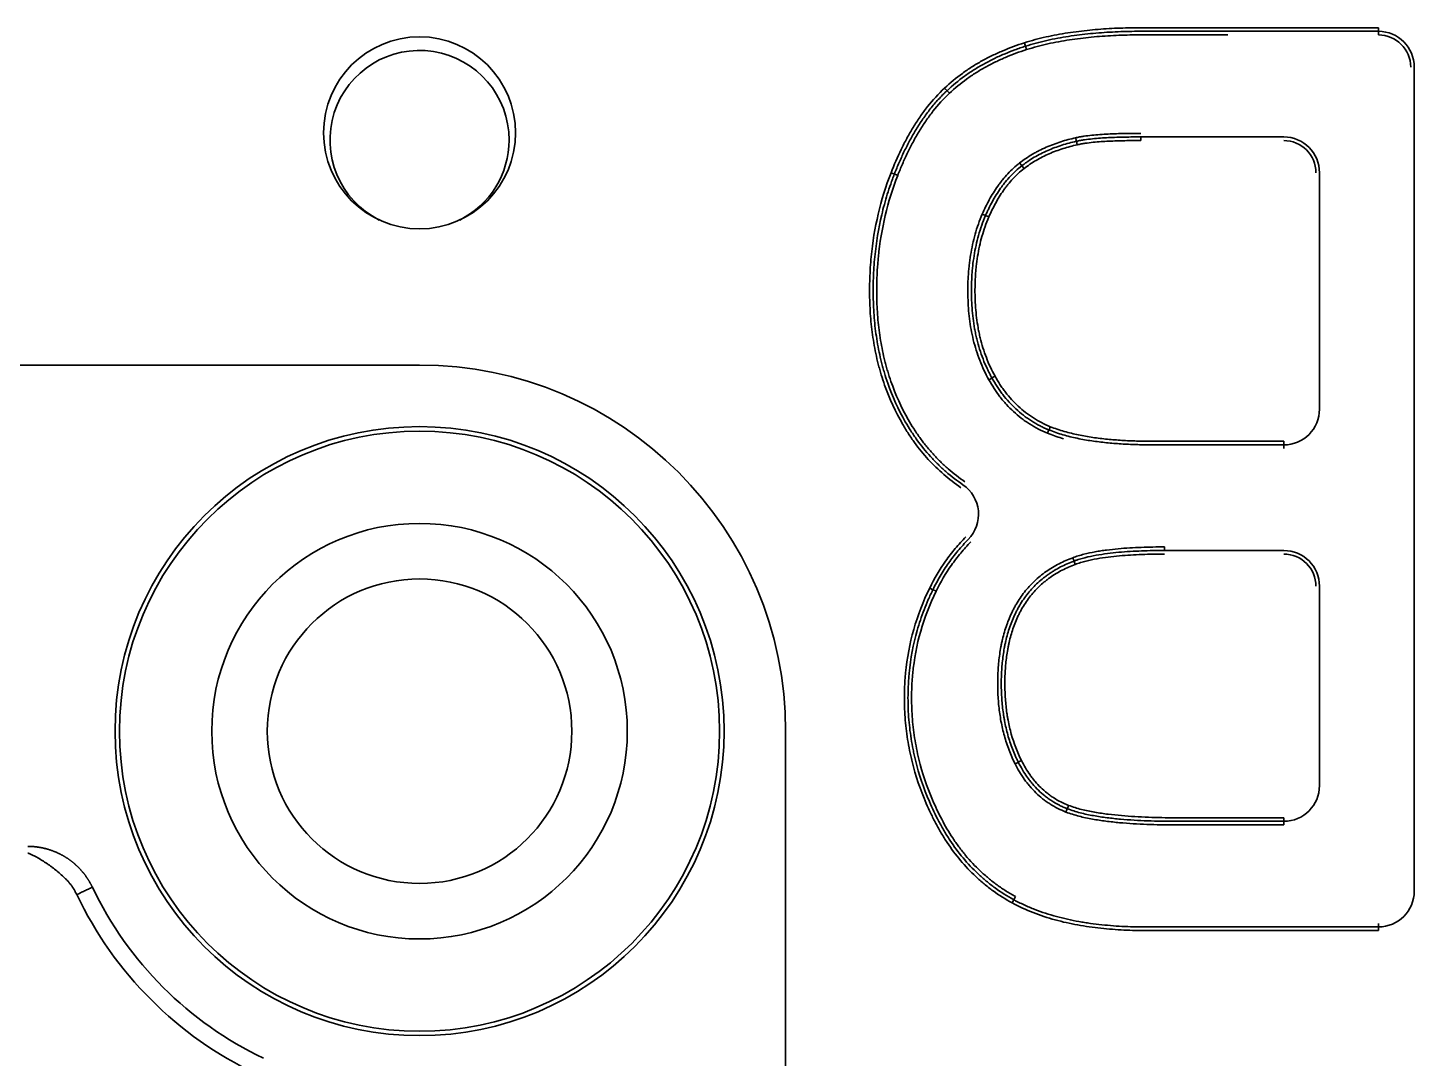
# Model space of a CAD drawing. Header units: inches. Extents: x 786 to 5755, y -850 to 3635.
# Drawn here: x 3418.8 to 3457.5, y 2507.92 to 2536.68 of the extents above; entities that cross this region are included whole.
import ezdxf

# ---------------------------------------------------------------- set-up
doc = ezdxf.new("R2010")
doc.units = ezdxf.units.IN
doc.layers.add('1', color=7, linetype='Continuous', true_color=0xffffff)

msp = doc.modelspace()

# ---------------------------------------------------------------- linework, layer by layer
at = {"layer": '1', "color": 7, "linetype": 'Continuous', "lineweight": 35}
for p, q in [((3456.505, 2536.585), (3456.505, 2536.685)), ((3456.505, 2536.485), (3456.505, 2536.585)), ((3446.683, 2536.074), (3446.653, 2536.169)), ((3457.505, 2512.585), (3457.505, 2535.585)), ((3448.098, 2533.418), (3448.075, 2533.515)), ((3449.876, 2533.537), (3449.876, 2533.637)), ((3449.876, 2533.637), (3453.86, 2533.637)), ((3442.995, 2532.601), (3442.902, 2532.637)), ((3446.551, 2532.831), (3446.489, 2532.91)), ((3446.551, 2532.831), (3446.612, 2532.752)), ((3454.86, 2532.637), (3454.86, 2526.041)), ((3445.538, 2531.443), (3445.446, 2531.483)), ((3445.538, 2531.443), (3445.629, 2531.403)), ((3429.74, 2527.268), (3415.74, 2527.268)), ((3445.717, 2526.909), (3445.804, 2526.957)), ((3447.27, 2525.364), (3447.308, 2525.457)), ((3453.86, 2525.041), (3453.86, 2525.141)), ((3453.86, 2524.941), (3453.86, 2525.041)), ((3450.531, 2522.093), (3450.531, 2522.193)), ((3448.009, 2521.799), (3448.044, 2521.705)), ((3450.531, 2522.093), (3453.86, 2522.093)), ((3444.069, 2520.999), (3443.979, 2521.043)), ((3454.86, 2521.093), (3454.86, 2515.533)), ((3439.957, 2503.051), (3439.957, 2517.051)), ((3446.453, 2516.183), (3446.543, 2516.228)), ((3447.783, 2514.792), (3447.82, 2514.885)), ((3453.86, 2514.533), (3453.86, 2514.633)), ((3453.86, 2514.433), (3453.86, 2514.533)), ((3446.326, 2512.346), (3446.278, 2512.258)), ((3446.373, 2512.434), (3446.326, 2512.346)), ((3456.505, 2511.685), (3456.505, 2511.585)), ((3456.505, 2511.485), (3456.505, 2511.585))]:
    msp.add_line(p, q, dxfattribs=at)
for centre, radius in [((3429.74, 2533.751), 2.68), ((3429.74, 2517.051), 8.5), ((3429.74, 2517.049), 8.375), ((3429.74, 2517.049), 5.8), ((3429.74, 2517.049), 4.25)]:
    msp.add_circle(centre, radius, dxfattribs=at)
for centre, radius, start, end in [((3456.505, 2535.585), 1, 0, 90), ((3456.505, 2535.585), 0.9, 0, 90), ((3429.74, 2533.551), 2.5, 0, 243.2925), ((3429.74, 2533.551), 2.5, 296.7019, 0), ((3453.86, 2532.637), 1, 0, 90), ((3453.86, 2532.637), 0.9, 0, 90), ((3429.74, 2517.051), 10.217, 0, 90), ((3453.86, 2526.041), 1, 270, 0), ((3444.342, 2523.103), 1, 315.5879, 55.5855), ((3453.86, 2521.093), 1, 0, 90), ((3453.86, 2521.093), 0.9, 0, 90), ((3453.86, 2515.533), 1, 270, 0), ((3429.74, 2517.051), 10.6, 205.5003, 244.4997), ((3429.74, 2517.051), 10.117, 205.5003, 244.4997), ((3456.505, 2512.585), 1, 270, 0)]:
    msp.add_arc(centre, radius, start, end, dxfattribs=at)
for centre, major_axis, ratio, start_param, end_param in [((3446.623, 2536.265), (0.03, -0.0954), 0.004943, 4.712389, 6.283185), ((3444.395, 2535.001), (0.0686, -0.0728), 0.005836, 0, 1.570796), ((3444.531, 2534.855), (0.0682, -0.0732), 0.005836, 1.570796, 3.141593), ((3443.088, 2532.564), (0.0931, -0.0365), 0.002154, 1.570796, 3.141593), ((3445.63, 2526.86), (-0.0872, -0.0489), 0.003959, 3.141593, 4.712389), ((3447.346, 2525.549), (-0.0377, -0.0926), 0.005423, 0, 1.570782), ((3447.974, 2521.892), (-0.0351, 0.0936), 0.002512, 3.141593, 4.712389), ((3444.159, 2520.955), (0.0897, -0.0441), 0.004362, 1.570796, 3.141593), ((3446.364, 2516.138), (-0.0892, -0.0452), 0.004078, 3.141593, 4.712389), ((3447.856, 2514.978), (-0.0364, -0.0931), 0.002929, 4.712393, 6.283185)]:
    msp.add_ellipse(centre, major_axis=major_axis, ratio=ratio, start_param=start_param, end_param=end_param, dxfattribs=at)
for points, knots in [([(3446.623, 2536.264), (3446.823, 2536.327), (3447.024, 2536.381), (3447.429, 2536.472), (3447.631, 2536.509), (3448.038, 2536.573), (3448.243, 2536.598), (3448.652, 2536.639), (3448.857, 2536.654), (3449.269, 2536.675), (3449.475, 2536.681), (3449.733, 2536.684), (3449.785, 2536.685), (3449.888, 2536.685), (3449.94, 2536.685), (3450.095, 2536.685), (3450.612, 2536.685), (3452.783, 2536.685), (3454.851, 2536.685), (3456.505, 2536.685)], [0, 0, 0, 0, 0.0625, 0.0625, 0.125, 0.125, 0.1875, 0.1875, 0.25, 0.25, 0.3125, 0.3125, 0.328125, 0.328125, 0.34375, 0.34375, 0.375, 0.5, 1, 1, 1, 1]), ([(3456.505, 2536.585), (3454.855, 2536.585), (3452.793, 2536.585), (3450.628, 2536.585), (3450.113, 2536.585), (3449.958, 2536.585), (3449.907, 2536.585), (3449.804, 2536.585), (3449.752, 2536.585), (3449.494, 2536.582), (3449.288, 2536.576), (3448.876, 2536.555), (3448.671, 2536.54), (3448.262, 2536.5), (3448.058, 2536.474), (3447.653, 2536.412), (3447.451, 2536.374), (3447.05, 2536.284), (3446.851, 2536.231), (3446.653, 2536.169)], [0, 0, 0, 0, 0.5, 0.625, 0.65625, 0.65625, 0.671875, 0.671875, 0.6875, 0.6875, 0.75, 0.75, 0.8125, 0.8125, 0.875, 0.875, 0.9375, 0.9375, 1, 1, 1, 1]), ([(3452.305, 2536.485), (3452.06, 2536.485), (3451.405, 2536.485), (3450.647, 2536.485), (3450.133, 2536.485), (3449.979, 2536.485), (3449.928, 2536.485), (3449.825, 2536.485), (3449.773, 2536.485), (3449.517, 2536.482), (3449.311, 2536.477), (3448.9, 2536.456), (3448.695, 2536.442), (3448.287, 2536.402), (3448.084, 2536.377), (3447.68, 2536.315), (3447.479, 2536.278), (3447.079, 2536.188), (3446.881, 2536.136), (3446.683, 2536.074)], [0, 0, 0, 0, 0.129346, 0.34701, 0.401426, 0.401426, 0.428634, 0.428634, 0.455842, 0.455842, 0.564673, 0.564673, 0.673505, 0.673505, 0.782337, 0.782337, 0.891168, 0.891168, 1, 1, 1, 1]), ([(3444.395, 2535.002), (3444.552, 2535.15), (3444.718, 2535.286), (3444.978, 2535.475), (3445.111, 2535.565), (3445.249, 2535.65), (3445.342, 2535.705), (3445.388, 2535.732), (3445.53, 2535.81), (3445.625, 2535.86), (3445.771, 2535.93), (3445.819, 2535.953), (3445.917, 2535.998), (3445.967, 2536.019), (3446.215, 2536.125), (3446.417, 2536.199), (3446.623, 2536.264)], [0, 0, 0, 0, 0.25, 0.25, 0.375, 0.4375, 0.4375, 0.5, 0.5, 0.625, 0.625, 0.6875, 0.6875, 0.75, 0.75, 1, 1, 1, 1]), ([(3446.653, 2536.169), (3446.628, 2536.161), (3446.603, 2536.153), (3446.552, 2536.136), (3446.477, 2536.111), (3446.302, 2536.049), (3446.155, 2535.99), (3446.008, 2535.928), (3445.96, 2535.907), (3445.863, 2535.863), (3445.72, 2535.796), (3445.579, 2535.723), (3445.44, 2535.646), (3445.394, 2535.619), (3445.303, 2535.565), (3445.167, 2535.482), (3444.862, 2535.275), (3444.618, 2535.074), (3444.463, 2534.928)], [0, 0, 0, 0, 0.03125, 0.03125, 0.0625, 0.125, 0.25, 0.25, 0.3125, 0.3125, 0.375, 0.5, 0.5, 0.5625, 0.5625, 0.625, 0.75, 1, 1, 1, 1]), ([(3446.683, 2536.074), (3446.485, 2536.011), (3446.29, 2535.939), (3446.05, 2535.838), (3446.003, 2535.817), (3445.908, 2535.774), (3445.767, 2535.708), (3445.628, 2535.636), (3445.446, 2535.535), (3445.356, 2535.482), (3445.181, 2535.371), (3445.095, 2535.313), (3444.843, 2535.131), (3444.683, 2534.999), (3444.532, 2534.856)], [0, 0, 0, 0, 0.25, 0.25, 0.3125, 0.3125, 0.375, 0.5, 0.5, 0.625, 0.625, 0.75, 0.75, 1, 1, 1, 1]), ([(3442.902, 2532.637), (3442.987, 2532.856), (3443.08, 2533.072), (3443.233, 2533.389), (3443.286, 2533.494), (3443.37, 2533.649), (3443.399, 2533.7), (3443.457, 2533.802), (3443.487, 2533.853), (3443.579, 2534.004), (3443.643, 2534.102), (3443.743, 2534.247), (3443.777, 2534.295), (3443.847, 2534.39), (3443.883, 2534.437), (3444.065, 2534.667), (3444.223, 2534.841), (3444.395, 2535.002)], [0, 0, 0, 0, 0.25, 0.25, 0.375, 0.375, 0.4375, 0.4375, 0.5, 0.5, 0.625, 0.625, 0.6875, 0.6875, 0.75, 0.75, 1, 1, 1, 1]), ([(3444.463, 2534.928), (3444.458, 2534.924), (3444.453, 2534.919), (3444.442, 2534.909), (3444.426, 2534.894), (3444.39, 2534.859), (3444.318, 2534.787), (3444.258, 2534.725), (3444.142, 2534.597), (3444.067, 2534.509), (3443.959, 2534.372), (3443.924, 2534.326), (3443.856, 2534.233), (3443.822, 2534.186), (3443.724, 2534.043), (3443.661, 2533.946), (3443.571, 2533.798), (3443.541, 2533.748), (3443.484, 2533.648), (3443.456, 2533.597), (3443.373, 2533.444), (3443.321, 2533.341), (3443.221, 2533.133), (3443.173, 2533.028), (3443.081, 2532.816), (3443.037, 2532.708), (3442.995, 2532.601)], [0, 0, 0, 0, 0.007812, 0.007812, 0.015625, 0.03125, 0.0625, 0.125, 0.125, 0.25, 0.25, 0.3125, 0.3125, 0.375, 0.375, 0.5, 0.5, 0.5625, 0.5625, 0.625, 0.625, 0.75, 0.75, 0.875, 0.875, 1, 1, 1, 1]), ([(3444.532, 2534.856), (3444.365, 2534.7), (3444.212, 2534.532), (3444.036, 2534.308), (3444.002, 2534.263), (3443.934, 2534.171), (3443.901, 2534.125), (3443.805, 2533.984), (3443.743, 2533.889), (3443.654, 2533.743), (3443.626, 2533.694), (3443.569, 2533.595), (3443.541, 2533.545), (3443.46, 2533.395), (3443.409, 2533.293), (3443.31, 2533.088), (3443.263, 2532.985), (3443.173, 2532.776), (3443.129, 2532.67), (3443.088, 2532.564)], [0, 0, 0, 0, 0.25, 0.25, 0.3125, 0.3125, 0.375, 0.375, 0.5, 0.5, 0.5625, 0.5625, 0.625, 0.625, 0.75, 0.75, 0.875, 0.875, 1, 1, 1, 1]), ([(3446.489, 2532.91), (3446.603, 2532.998), (3446.722, 2533.079), (3446.877, 2533.171), (3446.909, 2533.188), (3446.972, 2533.223), (3447.067, 2533.274), (3447.165, 2533.32), (3447.297, 2533.378), (3447.364, 2533.405), (3447.499, 2533.455), (3447.567, 2533.479), (3447.704, 2533.523), (3447.773, 2533.543), (3447.913, 2533.58), (3447.983, 2533.597), (3448.053, 2533.613)], [0, 0, 0, 0, 0.25, 0.25, 0.3125, 0.3125, 0.375, 0.5, 0.5, 0.625, 0.625, 0.75, 0.75, 0.875, 0.875, 1, 1, 1, 1]), ([(3446.551, 2532.831), (3446.565, 2532.842), (3446.579, 2532.852), (3446.607, 2532.873), (3446.649, 2532.905), (3446.749, 2532.975), (3446.838, 2533.032), (3446.959, 2533.103), (3447.021, 2533.137), (3447.146, 2533.2), (3447.21, 2533.23), (3447.338, 2533.286), (3447.403, 2533.313), (3447.535, 2533.362), (3447.601, 2533.385), (3447.802, 2533.449), (3447.938, 2533.485), (3448.075, 2533.515)], [0, 0, 0, 0, 0.03125, 0.03125, 0.0625, 0.125, 0.25, 0.25, 0.375, 0.375, 0.5, 0.5, 0.625, 0.625, 0.75, 0.75, 1, 1, 1, 1]), ([(3448.098, 2533.418), (3447.964, 2533.388), (3447.832, 2533.353), (3447.636, 2533.291), (3447.571, 2533.269), (3447.443, 2533.221), (3447.38, 2533.195), (3447.254, 2533.141), (3447.192, 2533.112), (3447.071, 2533.05), (3447.01, 2533.017), (3446.833, 2532.913), (3446.72, 2532.836), (3446.612, 2532.752)], [0, 0, 0, 0, 0.25, 0.25, 0.375, 0.375, 0.5, 0.5, 0.625, 0.625, 0.75, 0.75, 1, 1, 1, 1]), ([(3448.053, 2533.613), (3448.09, 2533.621), (3448.128, 2533.629), (3448.203, 2533.643), (3448.24, 2533.65), (3448.353, 2533.667), (3448.429, 2533.676), (3448.581, 2533.692), (3448.657, 2533.698), (3448.809, 2533.709), (3448.885, 2533.713), (3449.113, 2533.725), (3449.266, 2533.729), (3449.571, 2533.735), (3449.724, 2533.737), (3449.876, 2533.737)], [0, 0, 0, 0, 0.0625, 0.0625, 0.125, 0.125, 0.25, 0.25, 0.375, 0.375, 0.5, 0.5, 0.75, 0.75, 1, 1, 1, 1]), ([(3448.075, 2533.515), (3448.075, 2533.515), (3448.075, 2533.516), (3448.075, 2533.518), (3448.074, 2533.52), (3448.073, 2533.525), (3448.072, 2533.528), (3448.071, 2533.535), (3448.07, 2533.539), (3448.068, 2533.548), (3448.067, 2533.553), (3448.064, 2533.564), (3448.063, 2533.569), (3448.06, 2533.581), (3448.059, 2533.587), (3448.056, 2533.6), (3448.054, 2533.606), (3448.053, 2533.613)], [0, 0, 0, 0, 0.113036, 0.113036, 0.239746, 0.239746, 0.366455, 0.366455, 0.493164, 0.493164, 0.619873, 0.619873, 0.746582, 0.746582, 0.873291, 0.873291, 1, 1, 1, 1]), ([(3448.075, 2533.515), (3448.112, 2533.524), (3448.149, 2533.531), (3448.223, 2533.545), (3448.26, 2533.552), (3448.372, 2533.568), (3448.447, 2533.577), (3448.597, 2533.593), (3448.672, 2533.599), (3448.822, 2533.61), (3448.897, 2533.614), (3449.123, 2533.625), (3449.274, 2533.63), (3449.575, 2533.635), (3449.726, 2533.637), (3449.876, 2533.637)], [0, 0, 0, 0, 0.0625, 0.0625, 0.125, 0.125, 0.25, 0.25, 0.375, 0.375, 0.5, 0.5, 0.75, 0.75, 1, 1, 1, 1]), ([(3449.876, 2533.537), (3449.728, 2533.537), (3449.579, 2533.535), (3449.281, 2533.53), (3449.132, 2533.525), (3448.91, 2533.515), (3448.835, 2533.51), (3448.687, 2533.5), (3448.613, 2533.494), (3448.465, 2533.479), (3448.391, 2533.47), (3448.28, 2533.453), (3448.244, 2533.447), (3448.17, 2533.434), (3448.134, 2533.426), (3448.098, 2533.418)], [0, 0, 0, 0, 0.25, 0.25, 0.5, 0.5, 0.625, 0.625, 0.75, 0.75, 0.875, 0.875, 0.9375, 0.9375, 1, 1, 1, 1]), ([(3444.851, 2523.845), (3444.514, 2524.076), (3444.211, 2524.34), (3443.805, 2524.783), (3443.646, 2524.978), (3443.499, 2525.185), (3443.442, 2525.269), (3443.413, 2525.311), (3443.33, 2525.439), (3443.277, 2525.526), (3443.023, 2525.963), (3442.855, 2526.329), (3442.688, 2526.805), (3442.64, 2526.95), (3442.598, 2527.096), (3442.571, 2527.194), (3442.557, 2527.243), (3442.494, 2527.489), (3442.453, 2527.687), (3442.385, 2528.084), (3442.359, 2528.283), (3442.322, 2528.682), (3442.31, 2528.882), (3442.302, 2529.183), (3442.301, 2529.283), (3442.302, 2529.484), (3442.306, 2529.685), (3442.316, 2529.887), (3442.329, 2530.089), (3442.337, 2530.19), (3442.386, 2530.694), (3442.45, 2531.092), (3442.634, 2531.874), (3442.753, 2532.259), (3442.902, 2532.637)], [0, 0, 0, 0, 0.125, 0.125, 0.1875, 0.203125, 0.203125, 0.21875, 0.21875, 0.25, 0.25, 0.375, 0.375, 0.40625, 0.421875, 0.421875, 0.4375, 0.4375, 0.5, 0.5, 0.5625, 0.5625, 0.625, 0.625, 0.65625, 0.65625, 0.6875, 0.71875, 0.71875, 0.75, 0.75, 0.875, 0.875, 1, 1, 1, 1]), ([(3442.995, 2532.601), (3442.994, 2532.598), (3442.993, 2532.595), (3442.99, 2532.589), (3442.987, 2532.58), (3442.979, 2532.56), (3442.963, 2532.519), (3442.932, 2532.437), (3442.873, 2532.273), (3442.764, 2531.944), (3442.686, 2531.657), (3442.55, 2531.08), (3442.486, 2530.689), (3442.437, 2530.194), (3442.429, 2530.094), (3442.416, 2529.895), (3442.406, 2529.697), (3442.402, 2529.498), (3442.401, 2529.301), (3442.402, 2529.202), (3442.409, 2528.906), (3442.42, 2528.709), (3442.456, 2528.316), (3442.481, 2528.12), (3442.546, 2527.73), (3442.587, 2527.535), (3442.648, 2527.293), (3442.661, 2527.245), (3442.687, 2527.148), (3442.728, 2527.004), (3442.897, 2526.482), (3443.101, 2526.031), (3443.349, 2525.6), (3443.401, 2525.514), (3443.482, 2525.388), (3443.51, 2525.346), (3443.567, 2525.263), (3443.595, 2525.222), (3443.742, 2525.019), (3443.868, 2524.863), (3444.07, 2524.641), (3444.14, 2524.569), (3444.247, 2524.464), (3444.284, 2524.429), (3444.357, 2524.361), (3444.544, 2524.194), (3444.742, 2524.041), (3444.908, 2523.928)], [0, 0, 0, 0, 0.000977, 0.000977, 0.001953, 0.003906, 0.007812, 0.015625, 0.03125, 0.0625, 0.125, 0.125, 0.25, 0.25, 0.28125, 0.28125, 0.3125, 0.34375, 0.34375, 0.375, 0.375, 0.4375, 0.4375, 0.5, 0.5, 0.5625, 0.5625, 0.578125, 0.578125, 0.59375, 0.625, 0.75, 0.75, 0.78125, 0.78125, 0.796875, 0.796875, 0.8125, 0.8125, 0.875, 0.875, 0.90625, 0.90625, 0.921875, 0.921875, 0.9375, 1, 1, 1, 1]), ([(3445.446, 2531.483), (3445.506, 2531.62), (3445.571, 2531.754), (3445.679, 2531.95), (3445.717, 2532.014), (3445.795, 2532.141), (3445.836, 2532.203), (3445.901, 2532.294), (3445.923, 2532.324), (3445.968, 2532.384), (3445.991, 2532.413), (3446.061, 2532.5), (3446.109, 2532.556), (3446.261, 2532.718), (3446.37, 2532.819), (3446.489, 2532.91)], [0, 0, 0, 0, 0.25, 0.25, 0.375, 0.375, 0.5, 0.5, 0.5625, 0.5625, 0.625, 0.625, 0.75, 0.75, 1, 1, 1, 1]), ([(3445.538, 2531.443), (3445.552, 2531.476), (3445.567, 2531.509), (3445.597, 2531.575), (3445.644, 2531.673), (3445.694, 2531.77), (3445.764, 2531.897), (3445.8, 2531.959), (3445.877, 2532.082), (3445.916, 2532.143), (3445.979, 2532.232), (3446, 2532.261), (3446.044, 2532.319), (3446.066, 2532.347), (3446.134, 2532.432), (3446.182, 2532.487), (3446.329, 2532.645), (3446.435, 2532.742), (3446.551, 2532.831)], [0, 0, 0, 0, 0.0625, 0.0625, 0.125, 0.25, 0.25, 0.375, 0.375, 0.5, 0.5, 0.5625, 0.5625, 0.625, 0.625, 0.75, 0.75, 1, 1, 1, 1]), ([(3446.612, 2532.752), (3446.5, 2532.666), (3446.397, 2532.571), (3446.254, 2532.417), (3446.208, 2532.364), (3446.142, 2532.282), (3446.12, 2532.254), (3446.078, 2532.198), (3446.016, 2532.112), (3445.958, 2532.024), (3445.884, 2531.905), (3445.849, 2531.844), (3445.747, 2531.658), (3445.686, 2531.532), (3445.629, 2531.403)], [0, 0, 0, 0, 0.25, 0.25, 0.375, 0.375, 0.4375, 0.4375, 0.5, 0.625, 0.625, 0.75, 0.75, 1, 1, 1, 1]), ([(3443.088, 2532.564), (3442.944, 2532.197), (3442.828, 2531.824), (3442.649, 2531.066), (3442.586, 2530.681), (3442.543, 2530.241), (3442.538, 2530.192), (3442.53, 2530.094), (3442.526, 2530.045), (3442.516, 2529.898), (3442.506, 2529.702), (3442.5, 2529.409), (3442.502, 2529.214), (3442.508, 2528.922), (3442.519, 2528.728), (3442.554, 2528.34), (3442.578, 2528.148), (3442.642, 2527.763), (3442.681, 2527.571), (3442.741, 2527.333), (3442.753, 2527.285), (3442.779, 2527.19), (3442.793, 2527.142), (3442.835, 2527), (3442.985, 2526.532), (3443.186, 2526.087), (3443.429, 2525.661), (3443.48, 2525.577), (3443.56, 2525.452), (3443.587, 2525.411), (3443.643, 2525.329), (3443.671, 2525.288), (3443.729, 2525.208), (3443.758, 2525.168), (3443.818, 2525.09), (3443.91, 2524.973), (3444.07, 2524.786), (3444.207, 2524.643), (3444.313, 2524.54), (3444.349, 2524.505), (3444.421, 2524.438), (3444.605, 2524.273), (3444.801, 2524.122), (3444.964, 2524.01)], [0, 0, 0, 0, 0.125, 0.125, 0.25, 0.25, 0.265625, 0.265625, 0.28125, 0.28125, 0.3125, 0.34375, 0.375, 0.375, 0.4375, 0.4375, 0.5, 0.5, 0.5625, 0.5625, 0.578125, 0.578125, 0.59375, 0.59375, 0.625, 0.75, 0.75, 0.78125, 0.78125, 0.796875, 0.796875, 0.8125, 0.8125, 0.828125, 0.828125, 0.84375, 0.875, 0.90625, 0.90625, 0.921875, 0.921875, 0.9375, 1, 1, 1, 1]), ([(3445.629, 2526.86), (3445.531, 2527.035), (3445.447, 2527.216), (3445.304, 2527.587), (3445.245, 2527.777), (3445.15, 2528.167), (3445.115, 2528.363), (3445.066, 2528.756), (3445.052, 2528.954), (3445.044, 2529.251), (3445.043, 2529.35), (3445.046, 2529.548), (3445.05, 2529.648), (3445.059, 2529.797), (3445.062, 2529.847), (3445.071, 2529.947), (3445.085, 2530.096), (3445.105, 2530.243), (3445.152, 2530.537), (3445.194, 2530.73), (3445.301, 2531.111), (3445.367, 2531.299), (3445.446, 2531.483)], [0, 0, 0, 0, 0.125, 0.125, 0.25, 0.25, 0.375, 0.375, 0.5, 0.5, 0.5625, 0.5625, 0.625, 0.625, 0.65625, 0.65625, 0.6875, 0.75, 0.75, 0.875, 0.875, 1, 1, 1, 1]), ([(3445.717, 2526.909), (3445.715, 2526.911), (3445.714, 2526.914), (3445.711, 2526.919), (3445.706, 2526.927), (3445.696, 2526.946), (3445.675, 2526.984), (3445.636, 2527.06), (3445.56, 2527.213), (3445.503, 2527.348), (3445.398, 2527.62), (3445.341, 2527.806), (3445.283, 2528.044), (3445.272, 2528.092), (3445.252, 2528.188), (3445.224, 2528.332), (3445.202, 2528.476), (3445.166, 2528.765), (3445.152, 2528.958), (3445.144, 2529.249), (3445.143, 2529.346), (3445.146, 2529.54), (3445.149, 2529.637), (3445.158, 2529.783), (3445.161, 2529.832), (3445.169, 2529.929), (3445.174, 2529.978), (3445.19, 2530.124), (3445.203, 2530.221), (3445.249, 2530.511), (3445.29, 2530.702), (3445.369, 2530.983), (3445.399, 2531.077), (3445.463, 2531.262), (3445.499, 2531.353), (3445.538, 2531.443)], [0, 0, 0, 0, 0.001953, 0.001953, 0.003906, 0.007812, 0.015625, 0.03125, 0.0625, 0.125, 0.125, 0.25, 0.25, 0.28125, 0.28125, 0.3125, 0.375, 0.375, 0.5, 0.5, 0.5625, 0.5625, 0.625, 0.625, 0.65625, 0.65625, 0.6875, 0.6875, 0.75, 0.75, 0.875, 0.875, 0.9375, 0.9375, 1, 1, 1, 1]), ([(3445.629, 2531.403), (3445.553, 2531.226), (3445.49, 2531.045), (3445.387, 2530.678), (3445.347, 2530.492), (3445.302, 2530.21), (3445.289, 2530.115), (3445.274, 2529.972), (3445.269, 2529.924), (3445.261, 2529.828), (3445.251, 2529.684), (3445.246, 2529.541), (3445.243, 2529.351), (3445.244, 2529.256), (3445.251, 2528.97), (3445.265, 2528.781), (3445.3, 2528.497), (3445.314, 2528.403), (3445.339, 2528.261), (3445.348, 2528.214), (3445.368, 2528.12), (3445.379, 2528.073), (3445.435, 2527.839), (3445.492, 2527.656), (3445.629, 2527.299), (3445.71, 2527.126), (3445.804, 2526.957)], [0, 0, 0, 0, 0.125, 0.125, 0.25, 0.25, 0.3125, 0.3125, 0.34375, 0.34375, 0.375, 0.4375, 0.4375, 0.5, 0.5, 0.625, 0.625, 0.6875, 0.6875, 0.71875, 0.71875, 0.75, 0.75, 0.875, 0.875, 1, 1, 1, 1]), ([(3447.27, 2525.364), (3447.094, 2525.437), (3446.926, 2525.523), (3446.726, 2525.65), (3446.687, 2525.677), (3446.609, 2525.731), (3446.495, 2525.814), (3446.316, 2525.966), (3446.151, 2526.132), (3446.059, 2526.238), (3445.998, 2526.311), (3445.969, 2526.348), (3445.824, 2526.536), (3445.721, 2526.694), (3445.629, 2526.86)], [0, 0, 0, 0, 0.25, 0.25, 0.3125, 0.3125, 0.375, 0.5, 0.625, 0.6875, 0.6875, 0.75, 0.75, 1, 1, 1, 1]), ([(3447.308, 2525.457), (3447.297, 2525.461), (3447.287, 2525.466), (3447.266, 2525.475), (3447.234, 2525.488), (3447.161, 2525.521), (3447.017, 2525.592), (3446.897, 2525.66), (3446.781, 2525.734), (3446.743, 2525.759), (3446.667, 2525.812), (3446.557, 2525.893), (3446.314, 2526.099), (3446.13, 2526.301), (3445.99, 2526.484), (3445.963, 2526.521), (3445.91, 2526.596), (3445.884, 2526.634), (3445.809, 2526.749), (3445.761, 2526.828), (3445.717, 2526.909)], [0, 0, 0, 0, 0.015625, 0.015625, 0.03125, 0.0625, 0.125, 0.25, 0.25, 0.3125, 0.3125, 0.375, 0.5, 0.75, 0.75, 0.8125, 0.8125, 0.875, 0.875, 1, 1, 1, 1]), ([(3445.804, 2526.957), (3445.847, 2526.879), (3445.893, 2526.803), (3445.966, 2526.691), (3445.991, 2526.654), (3446.042, 2526.581), (3446.069, 2526.545), (3446.204, 2526.369), (3446.323, 2526.238), (3446.517, 2526.058), (3446.618, 2525.973), (3446.725, 2525.894), (3446.798, 2525.843), (3446.835, 2525.818), (3447.023, 2525.699), (3447.181, 2525.617), (3447.346, 2525.549)], [0, 0, 0, 0, 0.125, 0.125, 0.1875, 0.1875, 0.25, 0.25, 0.5, 0.5, 0.625, 0.6875, 0.6875, 0.75, 0.75, 1, 1, 1, 1]), ([(3447.718, 2525.213), (3447.699, 2525.218), (3447.68, 2525.223), (3447.529, 2525.268), (3447.398, 2525.312), (3447.27, 2525.364)], [0, 0, 0, 0, 0.122999, 0.122999, 1, 1, 1, 1]), ([(3453.86, 2525.041), (3452.76, 2525.041), (3451.592, 2525.041), (3450.423, 2525.041), (3450.286, 2525.041), (3450.217, 2525.041), (3450.011, 2525.042), (3449.873, 2525.044), (3449.599, 2525.053), (3449.461, 2525.059), (3449.187, 2525.077), (3449.05, 2525.088), (3448.777, 2525.115), (3448.64, 2525.132), (3448.437, 2525.162), (3448.369, 2525.173), (3448.233, 2525.197), (3448.166, 2525.21), (3447.963, 2525.252), (3447.83, 2525.284), (3447.566, 2525.361), (3447.436, 2525.405), (3447.308, 2525.457)], [0, 0, 0, 0, 0.5, 0.53125, 0.53125, 0.5625, 0.5625, 0.625, 0.625, 0.6875, 0.6875, 0.75, 0.75, 0.8125, 0.8125, 0.84375, 0.84375, 0.875, 0.875, 0.9375, 0.9375, 1, 1, 1, 1]), ([(3447.346, 2525.549), (3447.41, 2525.523), (3447.475, 2525.499), (3447.605, 2525.455), (3447.67, 2525.434), (3447.867, 2525.378), (3447.999, 2525.346), (3448.265, 2525.291), (3448.399, 2525.268), (3448.668, 2525.229), (3448.803, 2525.213), (3449.074, 2525.186), (3449.21, 2525.175), (3449.482, 2525.158), (3449.619, 2525.152), (3449.893, 2525.144), (3450.03, 2525.142), (3450.201, 2525.141), (3450.235, 2525.141), (3450.303, 2525.141), (3450.406, 2525.141), (3451.603, 2525.141), (3452.765, 2525.141), (3453.86, 2525.141)], [0, 0, 0, 0, 0.03125, 0.03125, 0.0625, 0.0625, 0.125, 0.125, 0.1875, 0.1875, 0.25, 0.25, 0.3125, 0.3125, 0.375, 0.375, 0.4375, 0.4375, 0.453125, 0.453125, 0.46875, 0.5, 1, 1, 1, 1]), ([(3443.979, 2521.043), (3444.108, 2521.307), (3444.256, 2521.559), (3444.508, 2521.919), (3444.597, 2522.035), (3444.785, 2522.26), (3444.883, 2522.368), (3444.985, 2522.473)], [0, 0, 0, 0, 0.5, 0.5, 0.75, 0.75, 1, 1, 1, 1]), ([(3445.057, 2522.403), (3444.956, 2522.3), (3444.86, 2522.194), (3444.676, 2521.973), (3444.589, 2521.859), (3444.424, 2521.624), (3444.346, 2521.503), (3444.2, 2521.255), (3444.132, 2521.128), (3444.069, 2520.999)], [0, 0, 0, 0, 0.25, 0.25, 0.5, 0.5, 0.75, 0.75, 1, 1, 1, 1]), ([(3445.128, 2522.333), (3445.029, 2522.232), (3444.935, 2522.128), (3444.755, 2521.911), (3444.669, 2521.799), (3444.425, 2521.452), (3444.283, 2521.209), (3444.159, 2520.955)], [0, 0, 0, 0, 0.25, 0.25, 0.5, 0.5, 1, 1, 1, 1]), ([(3447.974, 2521.892), (3448.025, 2521.911), (3448.076, 2521.928), (3448.179, 2521.96), (3448.231, 2521.974), (3448.387, 2522.014), (3448.492, 2522.037), (3448.651, 2522.066), (3448.704, 2522.074), (3448.811, 2522.091), (3448.864, 2522.098), (3449.024, 2522.119), (3449.132, 2522.131), (3449.346, 2522.151), (3449.454, 2522.159), (3449.669, 2522.172), (3449.777, 2522.177), (3450.1, 2522.189), (3450.316, 2522.193), (3450.531, 2522.193)], [0, 0, 0, 0, 0.0625, 0.0625, 0.125, 0.125, 0.25, 0.25, 0.3125, 0.3125, 0.375, 0.375, 0.5, 0.5, 0.625, 0.625, 0.75, 0.75, 1, 1, 1, 1]), ([(3446.364, 2516.138), (3446.3, 2516.264), (3446.244, 2516.392), (3446.144, 2516.653), (3446.101, 2516.785), (3446.026, 2517.053), (3445.995, 2517.189), (3445.957, 2517.396), (3445.945, 2517.466), (3445.925, 2517.605), (3445.917, 2517.674), (3445.895, 2517.882), (3445.886, 2518.021), (3445.879, 2518.229), (3445.878, 2518.298), (3445.878, 2518.437), (3445.879, 2518.506), (3445.885, 2518.714), (3445.894, 2518.852), (3445.922, 2519.129), (3445.941, 2519.268), (3445.974, 2519.44), (3445.981, 2519.475), (3445.995, 2519.544), (3446.018, 2519.646), (3446.045, 2519.748), (3446.104, 2519.949), (3446.15, 2520.081), (3446.231, 2520.274), (3446.26, 2520.338), (3446.306, 2520.432), (3446.322, 2520.463), (3446.356, 2520.526), (3446.373, 2520.556), (3446.461, 2520.708), (3446.539, 2520.824), (3446.71, 2521.042), (3446.804, 2521.144), (3446.956, 2521.288), (3447.009, 2521.335), (3447.118, 2521.424), (3447.174, 2521.466), (3447.346, 2521.587), (3447.466, 2521.659), (3447.714, 2521.787), (3447.842, 2521.843), (3447.974, 2521.892)], [0, 0, 0, 0, 0.0625, 0.0625, 0.125, 0.125, 0.1875, 0.1875, 0.21875, 0.21875, 0.25, 0.25, 0.3125, 0.3125, 0.34375, 0.34375, 0.375, 0.375, 0.4375, 0.4375, 0.5, 0.5, 0.515625, 0.515625, 0.53125, 0.5625, 0.5625, 0.625, 0.625, 0.65625, 0.65625, 0.671875, 0.671875, 0.6875, 0.6875, 0.75, 0.75, 0.8125, 0.8125, 0.84375, 0.84375, 0.875, 0.875, 0.9375, 0.9375, 1, 1, 1, 1]), ([(3446.453, 2516.183), (3446.453, 2516.185), (3446.452, 2516.187), (3446.45, 2516.191), (3446.447, 2516.197), (3446.44, 2516.21), (3446.427, 2516.237), (3446.401, 2516.291), (3446.351, 2516.4), (3446.312, 2516.494), (3446.239, 2516.684), (3446.197, 2516.813), (3446.124, 2517.074), (3446.094, 2517.206), (3446.063, 2517.374), (3446.057, 2517.407), (3446.045, 2517.475), (3446.04, 2517.508), (3446.025, 2517.61), (3446.017, 2517.678), (3445.995, 2517.881), (3445.986, 2518.016), (3445.979, 2518.219), (3445.978, 2518.286), (3445.978, 2518.421), (3445.978, 2518.489), (3445.984, 2518.691), (3445.992, 2518.826), (3446.019, 2519.095), (3446.037, 2519.23), (3446.068, 2519.398), (3446.074, 2519.432), (3446.088, 2519.499), (3446.095, 2519.532), (3446.118, 2519.632), (3446.135, 2519.698), (3446.191, 2519.895), (3446.235, 2520.024), (3446.313, 2520.212), (3446.341, 2520.275), (3446.386, 2520.367), (3446.401, 2520.397), (3446.433, 2520.458), (3446.449, 2520.488), (3446.5, 2520.578), (3446.536, 2520.636), (3446.612, 2520.749), (3446.651, 2520.804), (3446.775, 2520.964), (3446.866, 2521.065), (3447.013, 2521.205), (3447.065, 2521.251), (3447.144, 2521.316), (3447.171, 2521.338), (3447.226, 2521.379), (3447.254, 2521.4), (3447.31, 2521.439), (3447.339, 2521.459), (3447.396, 2521.496), (3447.483, 2521.551), (3447.573, 2521.601), (3447.755, 2521.695), (3447.88, 2521.751), (3448.009, 2521.799)], [0, 0, 0, 0, 0.000977, 0.000977, 0.001953, 0.003906, 0.007813, 0.015625, 0.03125, 0.0625, 0.0625, 0.125, 0.125, 0.1875, 0.1875, 0.203125, 0.203125, 0.21875, 0.21875, 0.25, 0.25, 0.3125, 0.3125, 0.34375, 0.34375, 0.375, 0.375, 0.4375, 0.4375, 0.5, 0.5, 0.515625, 0.515625, 0.53125, 0.53125, 0.5625, 0.5625, 0.625, 0.625, 0.65625, 0.65625, 0.671875, 0.671875, 0.6875, 0.6875, 0.71875, 0.71875, 0.75, 0.75, 0.8125, 0.8125, 0.84375, 0.84375, 0.859375, 0.859375, 0.875, 0.875, 0.890625, 0.890625, 0.90625, 0.9375, 0.9375, 1, 1, 1, 1]), ([(3448.009, 2521.799), (3448.012, 2521.8), (3448.015, 2521.801), (3448.021, 2521.803), (3448.031, 2521.807), (3448.053, 2521.815), (3448.097, 2521.83), (3448.135, 2521.842), (3448.211, 2521.865), (3448.262, 2521.879), (3448.416, 2521.919), (3448.52, 2521.94), (3448.729, 2521.978), (3448.834, 2521.994), (3449.045, 2522.021), (3449.151, 2522.032), (3449.362, 2522.052), (3449.468, 2522.059), (3449.681, 2522.072), (3449.787, 2522.078), (3450.106, 2522.089), (3450.319, 2522.093), (3450.531, 2522.093)], [0, 0, 0, 0, 0.003906, 0.003906, 0.007812, 0.015625, 0.03125, 0.0625, 0.0625, 0.125, 0.125, 0.25, 0.25, 0.375, 0.375, 0.5, 0.5, 0.625, 0.625, 0.75, 0.75, 1, 1, 1, 1]), ([(3450.531, 2521.993), (3450.322, 2521.993), (3450.112, 2521.989), (3449.797, 2521.978), (3449.693, 2521.973), (3449.483, 2521.96), (3449.379, 2521.952), (3449.17, 2521.934), (3449.066, 2521.923), (3448.858, 2521.896), (3448.754, 2521.881), (3448.548, 2521.844), (3448.446, 2521.823), (3448.294, 2521.784), (3448.243, 2521.77), (3448.143, 2521.74), (3448.093, 2521.723), (3448.044, 2521.705)], [0, 0, 0, 0, 0.25, 0.25, 0.375, 0.375, 0.5, 0.5, 0.625, 0.625, 0.75, 0.75, 0.875, 0.875, 0.9375, 0.9375, 1, 1, 1, 1]), ([(3448.044, 2521.705), (3447.918, 2521.658), (3447.796, 2521.605), (3447.561, 2521.483), (3447.447, 2521.414), (3447.311, 2521.318), (3447.284, 2521.298), (3447.231, 2521.257), (3447.205, 2521.237), (3447.127, 2521.173), (3446.978, 2521.04), (3446.846, 2520.893), (3446.725, 2520.736), (3446.687, 2520.682), (3446.614, 2520.572), (3446.579, 2520.515), (3446.53, 2520.427), (3446.514, 2520.398), (3446.483, 2520.338), (3446.438, 2520.249), (3446.398, 2520.158), (3446.324, 2519.973), (3446.281, 2519.848), (3446.227, 2519.656), (3446.211, 2519.591), (3446.189, 2519.493), (3446.182, 2519.461), (3446.169, 2519.395), (3446.163, 2519.362), (3446.133, 2519.198), (3446.116, 2519.067), (3446.091, 2518.805), (3446.083, 2518.673), (3446.078, 2518.476), (3446.077, 2518.41), (3446.078, 2518.278), (3446.079, 2518.212), (3446.087, 2518.015), (3446.096, 2517.883), (3446.117, 2517.685), (3446.125, 2517.619), (3446.14, 2517.52), (3446.145, 2517.487), (3446.156, 2517.421), (3446.185, 2517.257), (3446.222, 2517.096), (3446.328, 2516.714), (3446.422, 2516.467), (3446.543, 2516.228)], [0, 0, 0, 0, 0.0625, 0.0625, 0.125, 0.125, 0.140625, 0.140625, 0.15625, 0.15625, 0.1875, 0.25, 0.25, 0.28125, 0.28125, 0.3125, 0.3125, 0.328125, 0.328125, 0.34375, 0.375, 0.375, 0.4375, 0.4375, 0.46875, 0.46875, 0.484375, 0.484375, 0.5, 0.5, 0.5625, 0.5625, 0.625, 0.625, 0.65625, 0.65625, 0.6875, 0.6875, 0.75, 0.75, 0.78125, 0.78125, 0.796875, 0.796875, 0.8125, 0.875, 0.875, 1, 1, 1, 1]), ([(3446.278, 2512.258), (3446.094, 2512.359), (3445.917, 2512.47), (3445.706, 2512.623), (3445.664, 2512.654), (3445.581, 2512.718), (3445.54, 2512.751), (3445.419, 2512.851), (3445.341, 2512.92), (3445.114, 2513.132), (3444.973, 2513.283), (3444.707, 2513.599), (3444.583, 2513.765), (3444.439, 2513.983), (3444.411, 2514.027), (3444.355, 2514.115), (3444.274, 2514.248), (3444.198, 2514.384), (3444.101, 2514.567), (3444.055, 2514.659), (3443.966, 2514.845), (3443.923, 2514.939), (3443.719, 2515.411), (3443.587, 2515.802), (3443.474, 2516.257), (3443.462, 2516.308), (3443.44, 2516.41), (3443.407, 2516.563), (3443.343, 2516.92), (3443.308, 2517.227), (3443.278, 2517.639), (3443.272, 2517.845), (3443.275, 2518.156), (3443.279, 2518.311), (3443.289, 2518.467), (3443.297, 2518.571), (3443.301, 2518.623), (3443.346, 2519.089), (3443.498, 2519.899), (3443.795, 2520.668), (3443.979, 2521.043)], [0, 0, 0, 0, 0.0625, 0.0625, 0.078125, 0.078125, 0.09375, 0.09375, 0.125, 0.125, 0.1875, 0.1875, 0.25, 0.25, 0.265625, 0.265625, 0.28125, 0.3125, 0.3125, 0.34375, 0.34375, 0.375, 0.375, 0.5, 0.5, 0.515625, 0.515625, 0.53125, 0.5625, 0.625, 0.625, 0.6875, 0.6875, 0.71875, 0.734375, 0.734375, 0.75, 0.75, 0.875, 1, 1, 1, 1]), ([(3444.069, 2520.999), (3444.068, 2520.996), (3444.066, 2520.993), (3444.064, 2520.988), (3444.059, 2520.979), (3444.05, 2520.959), (3444.03, 2520.918), (3443.992, 2520.837), (3443.918, 2520.674), (3443.783, 2520.345), (3443.686, 2520.057), (3443.52, 2519.474), (3443.445, 2519.076), (3443.401, 2518.616), (3443.397, 2518.565), (3443.389, 2518.463), (3443.38, 2518.31), (3443.375, 2518.157), (3443.372, 2517.851), (3443.378, 2517.648), (3443.407, 2517.243), (3443.43, 2517.041), (3443.477, 2516.739), (3443.504, 2516.588), (3443.536, 2516.438), (3443.558, 2516.337), (3443.57, 2516.287), (3443.68, 2515.839), (3443.81, 2515.454), (3444.01, 2514.989), (3444.052, 2514.896), (3444.139, 2514.713), (3444.185, 2514.622), (3444.28, 2514.442), (3444.33, 2514.353), (3444.408, 2514.221), (3444.434, 2514.177), (3444.489, 2514.09), (3444.517, 2514.047), (3444.658, 2513.833), (3444.78, 2513.669), (3445.041, 2513.356), (3445.18, 2513.208), (3445.403, 2512.998), (3445.48, 2512.931), (3445.599, 2512.832), (3445.639, 2512.8), (3445.72, 2512.737), (3445.762, 2512.706), (3445.97, 2512.555), (3446.144, 2512.445), (3446.326, 2512.346)], [0, 0, 0, 0, 0.000977, 0.000977, 0.001953, 0.003906, 0.007813, 0.015625, 0.03125, 0.0625, 0.125, 0.125, 0.25, 0.25, 0.265625, 0.265625, 0.28125, 0.3125, 0.3125, 0.375, 0.375, 0.4375, 0.4375, 0.46875, 0.484375, 0.484375, 0.5, 0.5, 0.625, 0.625, 0.65625, 0.65625, 0.6875, 0.6875, 0.71875, 0.71875, 0.734375, 0.734375, 0.75, 0.75, 0.8125, 0.8125, 0.875, 0.875, 0.90625, 0.90625, 0.921875, 0.921875, 0.9375, 0.9375, 1, 1, 1, 1]), ([(3444.159, 2520.955), (3443.981, 2520.592), (3443.837, 2520.22), (3443.619, 2519.455), (3443.545, 2519.064), (3443.501, 2518.612), (3443.497, 2518.562), (3443.489, 2518.461), (3443.486, 2518.411), (3443.478, 2518.259), (3443.475, 2518.159), (3443.472, 2517.858), (3443.478, 2517.658), (3443.506, 2517.259), (3443.54, 2516.961), (3443.592, 2516.664), (3443.631, 2516.467), (3443.653, 2516.368), (3443.773, 2515.877), (3443.901, 2515.497), (3444.098, 2515.038), (3444.139, 2514.947), (3444.224, 2514.767), (3444.269, 2514.678), (3444.409, 2514.412), (3444.51, 2514.238), (3444.678, 2513.984), (3444.736, 2513.901), (3444.855, 2513.74), (3444.917, 2513.661), (3445.11, 2513.429), (3445.247, 2513.283), (3445.466, 2513.077), (3445.579, 2512.977), (3445.697, 2512.881), (3445.777, 2512.819), (3445.818, 2512.789), (3445.941, 2512.699), (3446.025, 2512.642), (3446.197, 2512.534), (3446.284, 2512.482), (3446.373, 2512.434)], [0, 0, 0, 0, 0.125, 0.125, 0.25, 0.25, 0.265625, 0.265625, 0.28125, 0.28125, 0.3125, 0.3125, 0.375, 0.375, 0.4375, 0.46875, 0.46875, 0.5, 0.5, 0.625, 0.625, 0.65625, 0.65625, 0.6875, 0.6875, 0.75, 0.75, 0.78125, 0.78125, 0.8125, 0.8125, 0.875, 0.875, 0.90625, 0.921875, 0.921875, 0.9375, 0.9375, 0.96875, 0.96875, 1, 1, 1, 1]), ([(3447.783, 2514.792), (3447.627, 2514.853), (3447.478, 2514.928), (3447.301, 2515.041), (3447.266, 2515.064), (3447.198, 2515.113), (3447.098, 2515.188), (3446.943, 2515.325), (3446.829, 2515.447), (3446.748, 2515.542), (3446.722, 2515.574), (3446.67, 2515.64), (3446.645, 2515.674), (3446.524, 2515.845), (3446.439, 2515.988), (3446.364, 2516.138)], [0, 0, 0, 0, 0.25, 0.25, 0.3125, 0.3125, 0.375, 0.5, 0.625, 0.625, 0.6875, 0.6875, 0.75, 0.75, 1, 1, 1, 1]), ([(3447.82, 2514.885), (3447.815, 2514.887), (3447.81, 2514.889), (3447.801, 2514.892), (3447.787, 2514.898), (3447.754, 2514.911), (3447.689, 2514.939), (3447.562, 2515), (3447.44, 2515.069), (3447.356, 2515.125), (3447.322, 2515.147), (3447.306, 2515.159), (3447.256, 2515.194), (3447.16, 2515.267), (3447.01, 2515.399), (3446.901, 2515.516), (3446.824, 2515.608), (3446.798, 2515.639), (3446.749, 2515.702), (3446.725, 2515.735), (3446.655, 2515.834), (3446.611, 2515.901), (3446.528, 2516.04), (3446.49, 2516.111), (3446.453, 2516.183)], [0, 0, 0, 0, 0.007813, 0.007813, 0.015625, 0.03125, 0.0625, 0.125, 0.25, 0.28125, 0.28125, 0.3125, 0.3125, 0.375, 0.5, 0.625, 0.625, 0.6875, 0.6875, 0.75, 0.75, 0.875, 0.875, 1, 1, 1, 1]), ([(3446.543, 2516.228), (3446.613, 2516.089), (3446.691, 2515.956), (3446.803, 2515.797), (3446.826, 2515.766), (3446.874, 2515.705), (3446.947, 2515.615), (3447.077, 2515.474), (3447.193, 2515.372), (3447.283, 2515.3), (3447.314, 2515.276), (3447.361, 2515.242), (3447.377, 2515.231), (3447.409, 2515.209), (3447.555, 2515.113), (3447.711, 2515.035), (3447.856, 2514.978)], [0, 0, 0, 0, 0.25, 0.25, 0.3125, 0.3125, 0.375, 0.5, 0.625, 0.625, 0.6875, 0.6875, 0.71875, 0.71875, 0.75, 1, 1, 1, 1]), ([(3453.86, 2514.433), (3453.351, 2514.433), (3452.587, 2514.433), (3451.696, 2514.433), (3451.25, 2514.433), (3451.059, 2514.433), (3450.932, 2514.433), (3450.868, 2514.433), (3450.55, 2514.434), (3450.295, 2514.438), (3449.913, 2514.453), (3449.786, 2514.459), (3449.532, 2514.475), (3449.405, 2514.484), (3449.151, 2514.507), (3449.025, 2514.521), (3448.835, 2514.545), (3448.772, 2514.554), (3448.646, 2514.573), (3448.583, 2514.584), (3448.395, 2514.618), (3448.27, 2514.644), (3448.086, 2514.692), (3448.025, 2514.709), (3447.903, 2514.748), (3447.843, 2514.768), (3447.783, 2514.792)], [0, 0, 0, 0, 0.25, 0.375, 0.4375, 0.46875, 0.46875, 0.5, 0.5, 0.625, 0.625, 0.6875, 0.6875, 0.75, 0.75, 0.8125, 0.8125, 0.84375, 0.84375, 0.875, 0.875, 0.9375, 0.9375, 0.96875, 0.96875, 1, 1, 1, 1]), ([(3453.86, 2514.533), (3453.354, 2514.533), (3452.594, 2514.533), (3451.709, 2514.533), (3451.266, 2514.533), (3451.076, 2514.533), (3450.949, 2514.533), (3450.886, 2514.533), (3450.57, 2514.534), (3450.317, 2514.538), (3449.937, 2514.552), (3449.811, 2514.558), (3449.558, 2514.573), (3449.432, 2514.582), (3449.18, 2514.605), (3449.054, 2514.618), (3448.803, 2514.65), (3448.678, 2514.669), (3448.428, 2514.713), (3448.304, 2514.739), (3448.12, 2514.786), (3448.059, 2514.803), (3447.939, 2514.841), (3447.879, 2514.862), (3447.82, 2514.885)], [0, 0, 0, 0, 0.25, 0.375, 0.4375, 0.46875, 0.46875, 0.5, 0.5, 0.625, 0.625, 0.6875, 0.6875, 0.75, 0.75, 0.8125, 0.8125, 0.875, 0.875, 0.9375, 0.9375, 0.96875, 0.96875, 1, 1, 1, 1]), ([(3447.856, 2514.978), (3447.915, 2514.955), (3447.975, 2514.934), (3448.096, 2514.897), (3448.157, 2514.88), (3448.34, 2514.834), (3448.462, 2514.809), (3448.709, 2514.765), (3448.833, 2514.747), (3449.081, 2514.716), (3449.206, 2514.703), (3449.456, 2514.681), (3449.581, 2514.672), (3449.833, 2514.657), (3449.959, 2514.651), (3450.336, 2514.637), (3450.588, 2514.633), (3450.902, 2514.633), (3450.965, 2514.633), (3451.091, 2514.633), (3451.28, 2514.633), (3451.72, 2514.633), (3452.601, 2514.633), (3453.356, 2514.633), (3453.86, 2514.633)], [0, 0, 0, 0, 0.03125, 0.03125, 0.0625, 0.0625, 0.125, 0.125, 0.1875, 0.1875, 0.25, 0.25, 0.3125, 0.3125, 0.375, 0.375, 0.5, 0.5, 0.53125, 0.53125, 0.5625, 0.625, 0.75, 1, 1, 1, 1]), ([(3418.804, 2513.833), (3418.812, 2513.833), (3418.827, 2513.833), (3418.851, 2513.833), (3418.874, 2513.832), (3418.898, 2513.831), (3418.921, 2513.83), (3418.944, 2513.829), (3418.968, 2513.827), (3418.991, 2513.825), (3419.015, 2513.822), (3419.038, 2513.82), (3419.061, 2513.817), (3419.084, 2513.814), (3419.108, 2513.81), (3419.131, 2513.807), (3419.154, 2513.803), (3419.177, 2513.798), (3419.2, 2513.794), (3419.223, 2513.789), (3419.246, 2513.784), (3419.268, 2513.779), (3419.291, 2513.773), (3419.314, 2513.767), (3419.337, 2513.761), (3419.359, 2513.755), (3419.382, 2513.748), (3419.404, 2513.741), (3419.426, 2513.734), (3419.449, 2513.727), (3419.471, 2513.719), (3419.493, 2513.711), (3419.515, 2513.703), (3419.537, 2513.694), (3419.558, 2513.686), (3419.58, 2513.677), (3419.602, 2513.668), (3419.623, 2513.658), (3419.644, 2513.648), (3419.665, 2513.638), (3419.687, 2513.628), (3419.708, 2513.618), (3419.728, 2513.607), (3419.749, 2513.596), (3419.77, 2513.585), (3419.79, 2513.573), (3419.81, 2513.562), (3419.831, 2513.55), (3419.851, 2513.538), (3419.871, 2513.525), (3419.89, 2513.513), (3419.91, 2513.5), (3419.929, 2513.487), (3419.949, 2513.473), (3419.968, 2513.46), (3419.987, 2513.446), (3420.006, 2513.432), (3420.024, 2513.418), (3420.043, 2513.403), (3420.061, 2513.389), (3420.079, 2513.374), (3420.097, 2513.359), (3420.115, 2513.344), (3420.132, 2513.328), (3420.15, 2513.312), (3420.167, 2513.297), (3420.184, 2513.28), (3420.201, 2513.264), (3420.218, 2513.248), (3420.234, 2513.231), (3420.25, 2513.214), (3420.267, 2513.197), (3420.282, 2513.18), (3420.298, 2513.162), (3420.314, 2513.145), (3420.329, 2513.127), (3420.344, 2513.109), (3420.359, 2513.091), (3420.373, 2513.073), (3420.388, 2513.054), (3420.402, 2513.035), (3420.416, 2513.017), (3420.43, 2512.998), (3420.443, 2512.978), (3420.456, 2512.959), (3420.47, 2512.94), (3420.482, 2512.92), (3420.495, 2512.9), (3420.507, 2512.88), (3420.52, 2512.86), (3420.531, 2512.84), (3420.543, 2512.82), (3420.555, 2512.799), (3420.566, 2512.779), (3420.577, 2512.758), (3420.587, 2512.737), (3420.598, 2512.716), (3420.605, 2512.702), (3420.608, 2512.695)], [0, 0, 0, 0, 0.010418, 0.020837, 0.031255, 0.041673, 0.052091, 0.062509, 0.072927, 0.083344, 0.093762, 0.10418, 0.114597, 0.125015, 0.135432, 0.145849, 0.156267, 0.166684, 0.177101, 0.187518, 0.197935, 0.208352, 0.218769, 0.229186, 0.239602, 0.250019, 0.260436, 0.270853, 0.281269, 0.291686, 0.302102, 0.312519, 0.322935, 0.333352, 0.343768, 0.354184, 0.3646, 0.375017, 0.385433, 0.395849, 0.406265, 0.416682, 0.427098, 0.437514, 0.44793, 0.458346, 0.468762, 0.479178, 0.489594, 0.50001, 0.510426, 0.520842, 0.531258, 0.541674, 0.55209, 0.562506, 0.572922, 0.583338, 0.593754, 0.60417, 0.614586, 0.625002, 0.635418, 0.645834, 0.65625, 0.666666, 0.677083, 0.687499, 0.697915, 0.708331, 0.718747, 0.729163, 0.73958, 0.749996, 0.760412, 0.770829, 0.781245, 0.791661, 0.802078, 0.812494, 0.822911, 0.833327, 0.843744, 0.854161, 0.864577, 0.874994, 0.885411, 0.895828, 0.906245, 0.916662, 0.927079, 0.937496, 0.947913, 0.95833, 0.968748, 0.979165, 0.989582, 1, 1, 1, 1]), ([(3418.809, 2513.646), (3418.812, 2513.645), (3418.816, 2513.644), (3418.819, 2513.642), (3418.82, 2513.642), (3418.822, 2513.641), (3418.824, 2513.64), (3418.826, 2513.639), (3418.833, 2513.636), (3418.839, 2513.634), (3418.857, 2513.626), (3418.869, 2513.621), (3418.905, 2513.606), (3418.928, 2513.595), (3418.998, 2513.561), (3419.044, 2513.537), (3419.134, 2513.485), (3419.179, 2513.458), (3419.235, 2513.422), (3419.246, 2513.415), (3419.268, 2513.401), (3419.279, 2513.394), (3419.313, 2513.372), (3419.335, 2513.357), (3419.38, 2513.327), (3419.402, 2513.311), (3419.446, 2513.28), (3419.467, 2513.264), (3419.532, 2513.215), (3419.574, 2513.181), (3419.658, 2513.112), (3419.699, 2513.076), (3419.781, 2513.002), (3419.821, 2512.965), (3419.861, 2512.926)], [0, 0, 0, 0, 0.007813, 0.007813, 0.009766, 0.009766, 0.011719, 0.015625, 0.015625, 0.03125, 0.03125, 0.0625, 0.0625, 0.125, 0.125, 0.25, 0.25, 0.375, 0.375, 0.40625, 0.40625, 0.4375, 0.4375, 0.5, 0.5, 0.5625, 0.5625, 0.625, 0.625, 0.75, 0.75, 0.875, 0.875, 1, 1, 1, 1]), ([(3456.505, 2511.485), (3454.783, 2511.485), (3452.63, 2511.485), (3450.477, 2511.485), (3450.02, 2511.485), (3449.993, 2511.485), (3449.939, 2511.485), (3449.858, 2511.485), (3449.67, 2511.488), (3449.509, 2511.494), (3449.186, 2511.509), (3448.971, 2511.525), (3448.648, 2511.559), (3448.541, 2511.573), (3448.326, 2511.603), (3448.219, 2511.621), (3448.005, 2511.659), (3447.899, 2511.681), (3447.687, 2511.728), (3447.583, 2511.754), (3447.271, 2511.84), (3447.066, 2511.906), (3446.665, 2512.063), (3446.469, 2512.153), (3446.278, 2512.258)], [0, 0, 0, 0, 0.5, 0.625, 0.625, 0.632812, 0.632812, 0.640625, 0.65625, 0.6875, 0.6875, 0.75, 0.75, 0.78125, 0.78125, 0.8125, 0.8125, 0.84375, 0.84375, 0.875, 0.875, 0.9375, 0.9375, 1, 1, 1, 1]), ([(3446.326, 2512.346), (3446.327, 2512.345), (3446.329, 2512.344), (3446.332, 2512.343), (3446.336, 2512.34), (3446.346, 2512.335), (3446.367, 2512.323), (3446.409, 2512.301), (3446.493, 2512.258), (3446.566, 2512.223), (3446.713, 2512.155), (3446.811, 2512.113), (3447.11, 2511.997), (3447.313, 2511.931), (3447.725, 2511.82), (3447.934, 2511.773), (3448.198, 2511.726), (3448.251, 2511.717), (3448.358, 2511.7), (3448.411, 2511.692), (3448.571, 2511.67), (3448.678, 2511.657), (3448.999, 2511.623), (3449.213, 2511.607), (3449.534, 2511.593), (3449.642, 2511.589), (3449.802, 2511.586), (3449.856, 2511.586), (3449.963, 2511.585), (3450.017, 2511.585), (3450.499, 2511.585), (3452.644, 2511.585), (3454.789, 2511.585), (3456.505, 2511.585)], [0, 0, 0, 0, 0.000488, 0.000488, 0.000977, 0.001953, 0.003906, 0.007812, 0.015625, 0.03125, 0.03125, 0.0625, 0.0625, 0.125, 0.125, 0.1875, 0.1875, 0.203125, 0.203125, 0.21875, 0.21875, 0.25, 0.25, 0.3125, 0.3125, 0.34375, 0.34375, 0.359375, 0.359375, 0.375, 0.375, 0.5, 1, 1, 1, 1])]:
    msp.add_open_spline(points, degree=3, knots=knots, dxfattribs=at)
for points, degree in [([(3419.862, 2512.926), (3420.054, 2512.74), (3420.172, 2512.487)], 2), ([(3420.172, 2512.487), (3420.608, 2512.695)], 1)]:
    msp.add_open_spline(points, degree=degree, dxfattribs=at)

doc.saveas('drawing.dxf')
